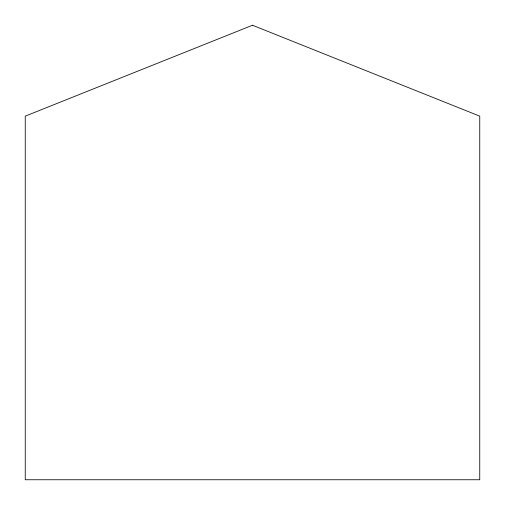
<?xml version="1.0" encoding="UTF-8"?>
<svg xmlns="http://www.w3.org/2000/svg" width="505" height="505" viewBox="0 0 505 505"><rect width="100%" height="100%" fill="white"/><g stroke="black" fill="none" stroke-linecap="round" stroke-linejoin="round"><path stroke-width="0.76" d="M252.5 25.25L25.25 116.15L25.25 479.75L479.75 479.75L479.75 116.15L252.5 25.25"/></g></svg>
